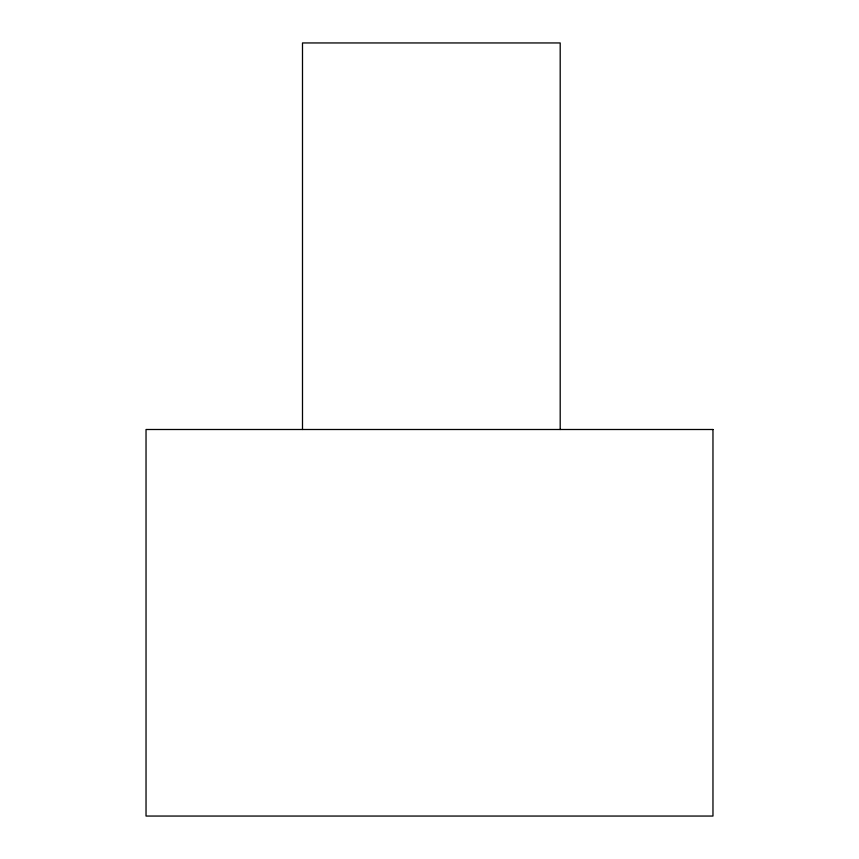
<?xml version="1.0" encoding="UTF-8"?>
<svg xmlns="http://www.w3.org/2000/svg" width="859" height="859" viewBox="0 0 859 859"><rect width="100%" height="100%" fill="white"/><g stroke="black" fill="none" stroke-linecap="round" stroke-linejoin="round"><path stroke-width="1.29" d="M560.197 429.5L560.197 42.95L302.497 42.95L302.497 429.5M712.97 429.5L146.03 429.5L146.03 816.05L712.97 816.05L712.97 429.5"/></g></svg>
